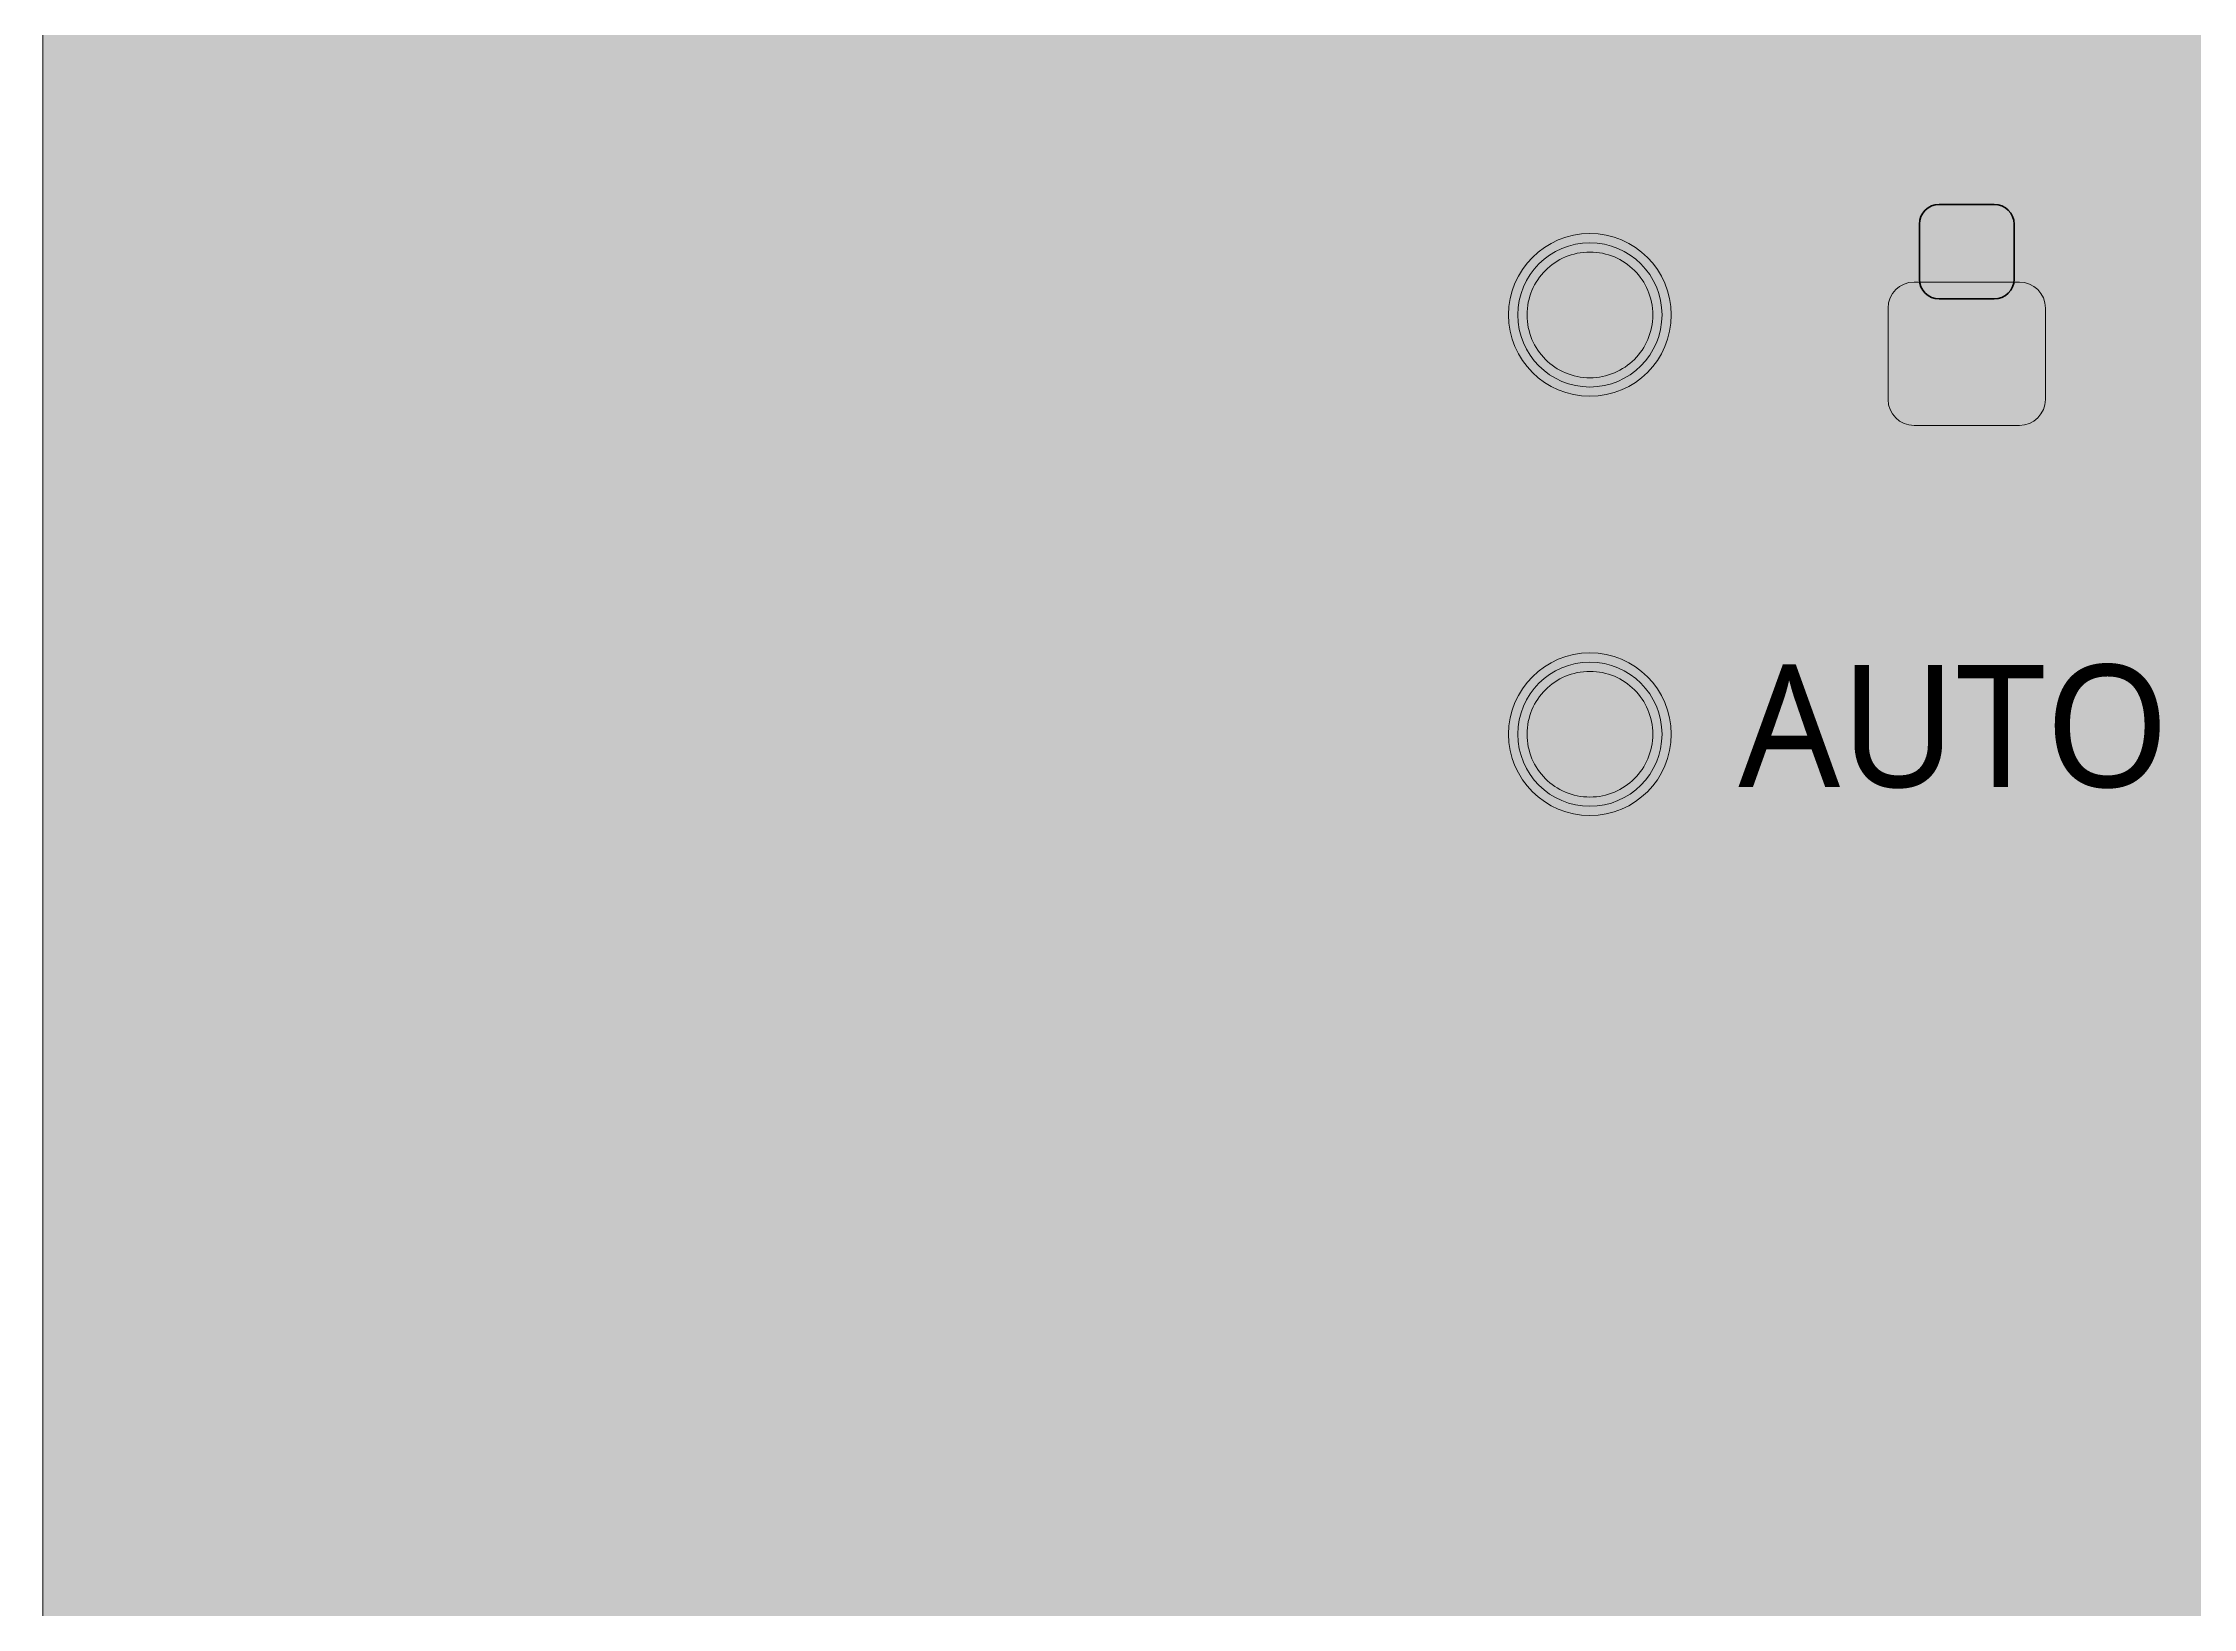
# Model space of a CAD drawing. Header units: millimetres. Extents: x 7 to 220, y 158 to 310.
# Drawn here: x 7.2 to 68.7, y 220.1 to 264.8 of the extents above; entities that cross this region are included whole.
import ezdxf

# ---------------------------------------------------------------- set-up
doc = ezdxf.new("R2010")
doc.units = ezdxf.units.MM
doc.header["$MEASUREMENT"] = 0
doc.layers.add('SI_Base new', color=7, linetype='Continuous', lineweight=0)

# ---------------------------------------------------------------- blocks, each defined once
blk = doc.blocks.new('Block_14')
at = {"layer": 'SI_Base new', "true_color": 0x1d1d1b, "transparency": 33554687}
h = blk.add_hatch(color=250, dxfattribs=at)
h.dxf.hatch_style = 2
edge = h.paths.add_edge_path()
edge.add_spline(control_points=[(53.219, 257.066), (53.218, 257.564), (53.017, 258.012), (52.692, 258.338), (52.365, 258.664), (51.917, 258.865), (51.42, 258.865), (50.922, 258.865), (50.474, 258.664), (50.148, 258.338), (49.822, 258.012), (49.622, 257.564), (49.621, 257.066), (49.622, 256.569), (49.822, 256.121), (50.148, 255.794), (50.474, 255.469), (50.922, 255.268), (51.42, 255.268), (51.917, 255.268), (52.365, 255.469), (52.692, 255.795), (53.017, 256.121), (53.218, 256.569), (53.219, 257.066), (53.219, 257.066), (53.219, 257.066), (53.219, 257.066)], knot_values=[0, 0, 0, 0, 1, 1, 1, 2, 2, 2, 3, 3, 3, 4, 4, 4, 5, 5, 5, 6, 6, 6, 7, 7, 7, 8, 8, 8, 9, 9, 9, 9], degree=3, periodic=0)
edge = h.paths.add_edge_path()
edge.add_spline(control_points=[(53.748, 257.066), (53.747, 255.781), (52.705, 254.739), (51.42, 254.739), (50.134, 254.739), (49.092, 255.781), (49.092, 257.066), (49.092, 258.352), (50.134, 259.394), (51.42, 259.394), (52.705, 259.394), (53.747, 258.352), (53.748, 257.066), (53.748, 257.066), (53.748, 257.066), (53.748, 257.066)], knot_values=[0, 0, 0, 0, 1, 1, 1, 2, 2, 2, 3, 3, 3, 4, 4, 4, 5, 5, 5, 5], degree=3, periodic=0)
at = {"layer": 'SI_Base new', "true_color": 0x3abff0, "transparency": 33554687}
h = blk.add_hatch(color=133, dxfattribs=at)
h.dxf.hatch_style = 2
edge = h.paths.add_edge_path()
edge.add_spline(control_points=[(53.483, 257.066), (53.483, 255.927), (52.559, 255.003), (51.42, 255.003), (50.28, 255.003), (49.357, 255.927), (49.357, 257.066), (49.357, 258.206), (50.28, 259.13), (51.42, 259.13), (52.559, 259.13), (53.483, 258.206), (53.483, 257.066), (53.483, 257.066), (53.483, 257.066), (53.483, 257.066)], knot_values=[0, 0, 0, 0, 1, 1, 1, 2, 2, 2, 3, 3, 3, 4, 4, 4, 5, 5, 5, 5], degree=3, periodic=0)
at = {"layer": 'SI_Base new'}
for points, knots in [([(53.748, 257.066), (53.747, 255.781), (52.705, 254.739), (51.42, 254.739), (50.134, 254.739), (49.092, 255.781), (49.092, 257.066), (49.092, 258.352), (50.134, 259.394), (51.42, 259.394), (52.705, 259.394), (53.747, 258.352), (53.748, 257.066), (53.748, 257.066), (53.748, 257.066), (53.748, 257.066)], [0, 0, 0, 0, 1, 1, 1, 2, 2, 2, 3, 3, 3, 4, 4, 4, 5, 5, 5, 5]), ([(53.483, 257.066), (53.483, 255.927), (52.559, 255.003), (51.42, 255.003), (50.28, 255.003), (49.357, 255.927), (49.357, 257.066), (49.357, 258.206), (50.28, 259.13), (51.42, 259.13), (52.559, 259.13), (53.483, 258.206), (53.483, 257.066), (53.483, 257.066), (53.483, 257.066), (53.483, 257.066)], [0, 0, 0, 0, 1, 1, 1, 2, 2, 2, 3, 3, 3, 4, 4, 4, 5, 5, 5, 5]), ([(53.219, 257.066), (53.218, 257.564), (53.017, 258.012), (52.692, 258.338), (52.365, 258.664), (51.917, 258.865), (51.42, 258.865), (50.922, 258.865), (50.474, 258.664), (50.148, 258.338), (49.822, 258.012), (49.622, 257.564), (49.621, 257.066), (49.622, 256.569), (49.822, 256.121), (50.148, 255.794), (50.474, 255.469), (50.922, 255.268), (51.42, 255.268), (51.917, 255.268), (52.365, 255.469), (52.692, 255.795), (53.017, 256.121), (53.218, 256.569), (53.219, 257.066), (53.219, 257.066), (53.219, 257.066), (53.219, 257.066)], [0, 0, 0, 0, 1, 1, 1, 2, 2, 2, 3, 3, 3, 4, 4, 4, 5, 5, 5, 6, 6, 6, 7, 7, 7, 8, 8, 8, 9, 9, 9, 9])]:
    blk.add_open_spline(points, degree=3, knots=knots, dxfattribs=at)
blk = doc.blocks.new('Block_15')
at = {"layer": 'SI_Base new', "true_color": 0x1d1d1b, "transparency": 33554687}
h = blk.add_hatch(color=250, dxfattribs=at)
h.dxf.hatch_style = 2
edge = h.paths.add_edge_path()
edge.add_spline(control_points=[(53.219, 245.067), (53.218, 245.565), (53.017, 246.013), (52.692, 246.339), (52.365, 246.665), (51.917, 246.866), (51.42, 246.866), (50.922, 246.866), (50.474, 246.665), (50.148, 246.339), (49.822, 246.013), (49.622, 245.565), (49.621, 245.067), (49.622, 244.57), (49.822, 244.122), (50.148, 243.795), (50.474, 243.47), (50.922, 243.269), (51.42, 243.269), (51.917, 243.269), (52.365, 243.47), (52.692, 243.796), (53.017, 244.122), (53.218, 244.57), (53.219, 245.067), (53.219, 245.067), (53.219, 245.067), (53.219, 245.067)], knot_values=[0, 0, 0, 0, 1, 1, 1, 2, 2, 2, 3, 3, 3, 4, 4, 4, 5, 5, 5, 6, 6, 6, 7, 7, 7, 8, 8, 8, 9, 9, 9, 9], degree=3, periodic=0)
edge = h.paths.add_edge_path()
edge.add_spline(control_points=[(53.748, 245.067), (53.747, 243.782), (52.705, 242.74), (51.42, 242.74), (50.134, 242.74), (49.092, 243.782), (49.092, 245.067), (49.092, 246.353), (50.134, 247.395), (51.42, 247.395), (52.705, 247.395), (53.747, 246.353), (53.748, 245.067), (53.748, 245.067), (53.748, 245.067), (53.748, 245.067)], knot_values=[0, 0, 0, 0, 1, 1, 1, 2, 2, 2, 3, 3, 3, 4, 4, 4, 5, 5, 5, 5], degree=3, periodic=0)
at = {"layer": 'SI_Base new', "true_color": 0x3abff0, "transparency": 33554687}
h = blk.add_hatch(color=133, dxfattribs=at)
h.dxf.hatch_style = 2
edge = h.paths.add_edge_path()
edge.add_spline(control_points=[(53.483, 245.067), (53.483, 243.928), (52.559, 243.004), (51.42, 243.004), (50.28, 243.004), (49.357, 243.928), (49.357, 245.067), (49.357, 246.207), (50.28, 247.131), (51.42, 247.131), (52.559, 247.131), (53.483, 246.207), (53.483, 245.067), (53.483, 245.067), (53.483, 245.067), (53.483, 245.067)], knot_values=[0, 0, 0, 0, 1, 1, 1, 2, 2, 2, 3, 3, 3, 4, 4, 4, 5, 5, 5, 5], degree=3, periodic=0)
at = {"layer": 'SI_Base new'}
for points, knots in [([(53.748, 245.067), (53.747, 243.782), (52.705, 242.74), (51.42, 242.74), (50.134, 242.74), (49.092, 243.782), (49.092, 245.067), (49.092, 246.353), (50.134, 247.395), (51.42, 247.395), (52.705, 247.395), (53.747, 246.353), (53.748, 245.067), (53.748, 245.067), (53.748, 245.067), (53.748, 245.067)], [0, 0, 0, 0, 1, 1, 1, 2, 2, 2, 3, 3, 3, 4, 4, 4, 5, 5, 5, 5]), ([(53.483, 245.067), (53.483, 243.928), (52.559, 243.004), (51.42, 243.004), (50.28, 243.004), (49.357, 243.928), (49.357, 245.067), (49.357, 246.207), (50.28, 247.131), (51.42, 247.131), (52.559, 247.131), (53.483, 246.207), (53.483, 245.067), (53.483, 245.067), (53.483, 245.067), (53.483, 245.067)], [0, 0, 0, 0, 1, 1, 1, 2, 2, 2, 3, 3, 3, 4, 4, 4, 5, 5, 5, 5]), ([(53.219, 245.067), (53.218, 245.565), (53.017, 246.013), (52.692, 246.339), (52.365, 246.665), (51.917, 246.866), (51.42, 246.866), (50.922, 246.866), (50.474, 246.665), (50.148, 246.339), (49.822, 246.013), (49.622, 245.565), (49.621, 245.067), (49.622, 244.57), (49.822, 244.122), (50.148, 243.795), (50.474, 243.47), (50.922, 243.269), (51.42, 243.269), (51.917, 243.269), (52.365, 243.47), (52.692, 243.796), (53.017, 244.122), (53.218, 244.57), (53.219, 245.067), (53.219, 245.067), (53.219, 245.067), (53.219, 245.067)], [0, 0, 0, 0, 1, 1, 1, 2, 2, 2, 3, 3, 3, 4, 4, 4, 5, 5, 5, 6, 6, 6, 7, 7, 7, 8, 8, 8, 9, 9, 9, 9])]:
    blk.add_open_spline(points, degree=3, knots=knots, dxfattribs=at)
blk = doc.blocks.new('Block_40')
at = {"layer": 'SI_Base new', "true_color": 0xe0e0e0, "transparency": 33554687}
h = blk.add_hatch(color=254, dxfattribs=at)
edge = h.paths.add_edge_path()
edge.add_spline(control_points=[(63.705, 253.902), (63.705, 253.902), (60.694, 253.902), (60.694, 253.902), (60.285, 253.902), (59.95, 254.238), (59.95, 254.647), (59.95, 254.647), (59.95, 257.263), (59.95, 257.263), (59.95, 257.673), (60.285, 258.008), (60.694, 258.008), (60.694, 258.008), (63.705, 258.008), (63.705, 258.008), (64.115, 258.008), (64.45, 257.673), (64.45, 257.263), (64.45, 257.263), (64.45, 254.647), (64.45, 254.647), (64.45, 254.238), (64.115, 253.902), (63.705, 253.902)], knot_values=[0, 0, 0, 0, 1, 1, 1, 2, 2, 2, 3, 3, 3, 4, 4, 4, 5, 5, 5, 6, 6, 6, 7, 7, 7, 8, 8, 8, 8], degree=3, periodic=0)
at = {"layer": 'SI_Base new', "color": 254, "lineweight": 35, "true_color": 0xe0e0e0}
blk.add_open_spline([(62.989, 257.522), (62.989, 257.522), (61.41, 257.522), (61.41, 257.522), (61.1, 257.522), (60.845, 257.776), (60.845, 258.087), (60.845, 258.087), (60.845, 259.666), (60.845, 259.666), (60.845, 259.976), (61.1, 260.23), (61.41, 260.23), (61.41, 260.23), (62.989, 260.23), (62.989, 260.23), (63.3, 260.23), (63.554, 259.976), (63.554, 259.666), (63.554, 259.666), (63.554, 258.087), (63.554, 258.087), (63.554, 257.776), (63.3, 257.522), (62.989, 257.522)], degree=3, knots=[0, 0, 0, 0, 1, 1, 1, 2, 2, 2, 3, 3, 3, 4, 4, 4, 5, 5, 5, 6, 6, 6, 7, 7, 7, 8, 8, 8, 8], dxfattribs=at)
at = {"layer": 'SI_Base new'}
blk.add_open_spline([(63.705, 253.902), (63.705, 253.902), (60.694, 253.902), (60.694, 253.902), (60.285, 253.902), (59.95, 254.238), (59.95, 254.647), (59.95, 254.647), (59.95, 257.263), (59.95, 257.263), (59.95, 257.673), (60.285, 258.008), (60.694, 258.008), (60.694, 258.008), (63.705, 258.008), (63.705, 258.008), (64.115, 258.008), (64.45, 257.673), (64.45, 257.263), (64.45, 257.263), (64.45, 254.647), (64.45, 254.647), (64.45, 254.238), (64.115, 253.902), (63.705, 253.902)], degree=3, knots=[0, 0, 0, 0, 1, 1, 1, 2, 2, 2, 3, 3, 3, 4, 4, 4, 5, 5, 5, 6, 6, 6, 7, 7, 7, 8, 8, 8, 8], dxfattribs=at)

msp = doc.modelspace()

# ---------------------------------------------------------------- hatches: boundary and pattern name
at = {"layer": 'SI_Base new', "true_color": 0x1d252c, "transparency": 33554687}
h = msp.add_hatch(color=250, dxfattribs=at)
h.dxf.hatch_style = 2
edge = h.paths.add_edge_path()
edge.add_spline(control_points=[(215.166, 158.432), (215.166, 158.432), (12.166, 158.432), (12.166, 158.432), (9.405, 158.432), (7.166, 160.671), (7.166, 163.432), (7.166, 163.432), (7.166, 304.632), (7.166, 304.632), (7.166, 307.394), (9.405, 309.632), (12.166, 309.632), (12.166, 309.632), (215.166, 309.632), (215.166, 309.632), (217.928, 309.632), (220.166, 307.394), (220.166, 304.632), (220.166, 304.632), (220.166, 163.432), (220.166, 163.432), (220.166, 160.671), (217.928, 158.432), (215.166, 158.432)], knot_values=[0, 0, 0, 0, 1, 1, 1, 2, 2, 2, 3, 3, 3, 4, 4, 4, 5, 5, 5, 6, 6, 6, 7, 7, 7, 8, 8, 8, 8], degree=3, periodic=0)

# ---------------------------------------------------------------- linework, layer by layer
at = {"layer": 'SI_Base new'}
msp.add_open_spline([(215.166, 158.432), (215.166, 158.432), (12.166, 158.432), (12.166, 158.432), (9.405, 158.432), (7.166, 160.671), (7.166, 163.432), (7.166, 163.432), (7.166, 304.632), (7.166, 304.632), (7.166, 307.394), (9.405, 309.632), (12.166, 309.632), (12.166, 309.632), (215.166, 309.632), (215.166, 309.632), (217.928, 309.632), (220.166, 307.394), (220.166, 304.632), (220.166, 304.632), (220.166, 163.432), (220.166, 163.432), (220.166, 160.671), (217.928, 158.432), (215.166, 158.432)], degree=3, knots=[0, 0, 0, 0, 1, 1, 1, 2, 2, 2, 3, 3, 3, 4, 4, 4, 5, 5, 5, 6, 6, 6, 7, 7, 7, 8, 8, 8, 8], dxfattribs=at)

# ---------------------------------------------------------------- block references
for name in ['Block_40', 'Block_14', 'Block_15']:
    msp.add_blockref(name, (0, 0), dxfattribs=at)

# ---------------------------------------------------------------- texts
at = {"layer": 'SI_Base new', "insert": (55.669, 243.507), "char_height": 0.2, "attachment_point": 7}
msp.add_mtext('\\C254;\\c14737632;\\FRoboto Black|b0|i0|c1;\\H3.496733;\\W1.000000;AUTO', dxfattribs=at)

doc.saveas('drawing.dxf')
